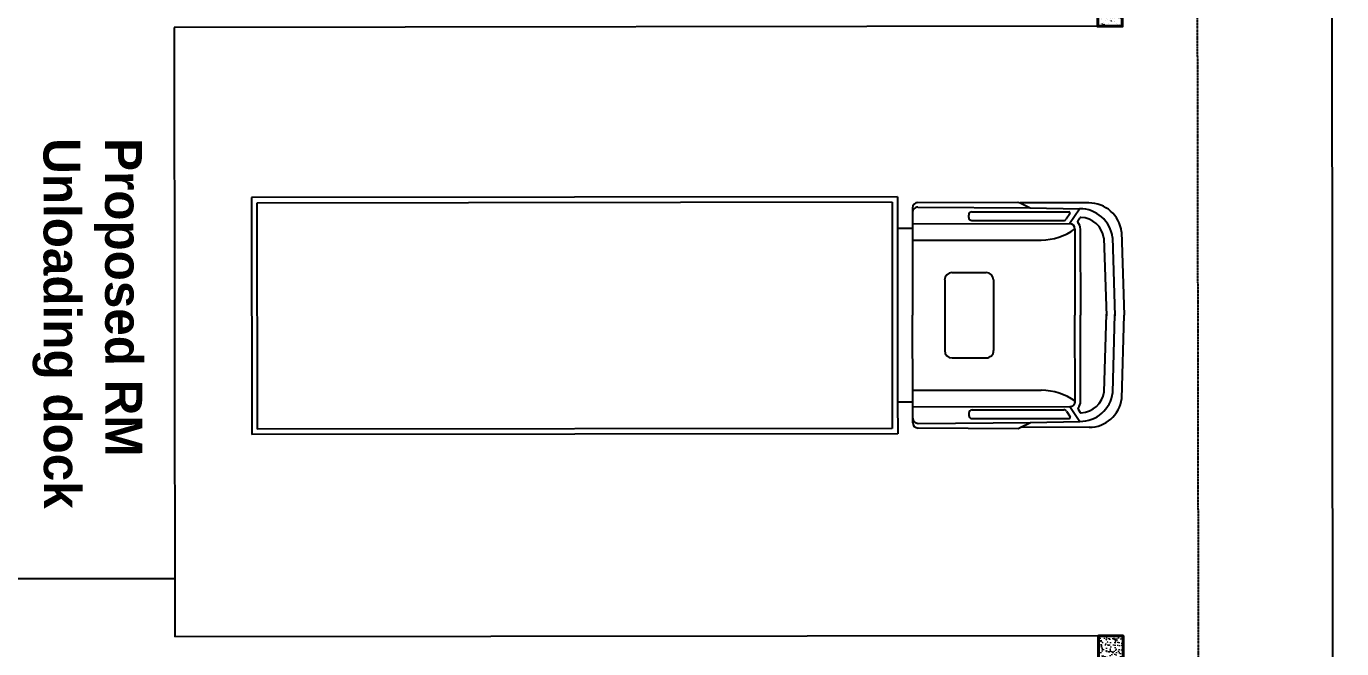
# Model space of a CAD drawing. Header units: feet. Extents: x -99009 to 3252343, y -11094690 to 9035152.
# Drawn here: x 2520094 to 2530777, y -1943391 to -1938337 of the extents above; entities that cross this region are included whole.
import ezdxf

# ---------------------------------------------------------------- set-up
doc = ezdxf.new("R2010")
doc.units = ezdxf.units.FT
doc.linetypes.add('HIDDEN', pattern=[0.375, 0.25, -0.125])
doc.layers.add('1', color=1, linetype='Continuous')
doc.layers.add('JOB', color=4, linetype='Continuous')
for name, color, linetype, lineweight in [('ELEVATION', 2, 'Continuous', 25), ('Line', 7, 'Continuous', 13), ('RCC', 3, 'Continuous', 40), ('ROAD', 134, 'Continuous', 0)]:
    doc.layers.add(name, color=color, linetype=linetype, lineweight=lineweight)
doc.styles.get("Standard").update_dxf_attribs({"font": 'GOTHICB.TTF'})

# ---------------------------------------------------------------- blocks, each defined once
blk = doc.blocks.new('RCC COLUMN')
at = {"layer": 'ROAD'}
h = blk.add_hatch(dxfattribs=at)
h.set_pattern_fill('AR-CONC', color=252, scale=10)
h.set_pattern_definition([(50, (-23146.816, 205572.735), (71.726018, -6.275213), [7.5, -82.5]), (355, (-23146.82, 205572.735), (-13.875133, 75.219213), [6, -66]), (100.451444, (-23140.84, 205572.21), (57.850885, 68.944), [6.37402, -70.11421]), (46.1842, (-23146.82, 205592.735), (106.724133, -16.551928), [11.25, -123.75]), (96.635635, (-23137.92, 205591.36), (93.466195, 97.41186), [9.561034, -105.171376]), (351.184164, (-23146.82, 205592.73), (93.466195, 97.41186), [9, -99]), (21, (-23136.816, 205587.735), (59.690705, -40.261889), [7.5, -82.5]), (326, (-23136.82, 205587.735), (24.331533, 72.515005), [6, -66]), (71.451445, (-23131.84, 205584.38), (84.022238, 32.253115), [6.37402, -70.11421]), (37.5, (-23146.816, 205572.735), (1.2159855, 33.2893854), [0, -65.2, 0, -67, 0, -66.25]), (7.5, (-23146.816, 205572.735), (26.306954, 39.441171), [0, -38.2, 0, -63.7, 0, -25.25]), (327.5, (-23169.116, 205572.735), (53.3822436, -2.2554872), [0, -25, 0, -78, 0, -103.5]), (317.5, (-23179.116, 205572.735), (58.318617, 10.010498), [0, -32.5, 0, -51.8, 0, -73.5])])
h.paths.add_polyline_path([(-100, -115), (100, -115), (100, 85), (-100, 85)])
at = {"layer": 'RCC'}
blk.add_lwpolyline([(-100, -115), (100, -115), (100, 85), (-100, 85)], close=True, dxfattribs=at)
blk = doc.blocks.new('truck')
for p, q in [((102254, -49503), (97007, -49503)), ((97007, -49503), (97007, -51427)), ((97051, -49547), (97051, -51383)), ((102210, -49547), (97051, -49547)), ((102210, -49547), (102210, -51383)), ((102254, -49503), (102254, -49761)), ((102420, -49549), (103233, -49546)), ((103233, -49546), (103250, -49553)), ((103809, -49553), (103250, -49553)), ((103250, -49553), (103333, -49593)), ((102376, -49593), (102376, -49761)), ((102420, -49587), (103333, -49593)), ((102833, -49670), (102833, -49652)), ((102859, -49626), (103647, -49626)), ((103333, -49593), (103733, -49601)), ((103624, -49684), (103655, -49639)), ((103652, -49722), (103733, -49601)), ((103719, -49700), (103736, -49675)), ((102376, -49761), (102254, -49761)), ((102254, -49761), (102254, -51169)), ((102376, -49722), (103652, -49722)), ((102376, -49761), (102376, -50465)), ((102859, -49696), (103603, -49696)), ((103695, -49766), (103695, -50465)), ((103739, -49766), (103739, -50465)), ((102376, -49855), (103421, -49855)), ((103931, -49841), (103950, -50472)), ((104001, -49835), (104020, -50470)), ((104074, -49788), (104094, -50465)), ((102637, -50178), (102637, -50752)), ((102696, -50119), (102974, -50119)), ((103033, -50178), (103033, -50752)), ((102376, -51169), (102376, -50465)), ((103695, -51164), (103695, -50465)), ((103739, -51164), (103739, -50465)), ((103931, -51089), (103950, -50458)), ((104001, -51094), (104020, -50460)), ((104074, -51142), (104094, -50465)), ((102696, -50811), (102974, -50811)), ((102376, -51169), (102254, -51169)), ((102254, -51169), (102254, -51427)), ((102376, -51074), (103421, -51074)), ((102376, -51337), (102376, -51169)), ((102376, -51208), (103652, -51208)), ((102833, -51260), (102833, -51278)), ((102859, -51234), (103603, -51234)), ((103624, -51246), (103655, -51290)), ((103652, -51208), (103733, -51329)), ((103719, -51229), (103736, -51255)), ((102210, -51383), (97051, -51383)), ((102420, -51343), (103333, -51337)), ((102420, -51380), (103233, -51384)), ((102859, -51304), (103647, -51304)), ((103233, -51384), (103250, -51376)), ((103250, -51376), (103333, -51337)), ((103809, -51376), (103250, -51376)), ((103333, -51337), (103733, -51329)), ((102254, -51427), (97007, -51427))]:
    blk.add_line(p, q)
for centre, radius, start, end in [((102420, -49593), 43.7, 90.221, 180), ((103809, -49821), 267, 7.1101, 90), ((102420, -49631), 43.7, 89.6573, 180), ((102859, -49652), 26.2, 90, 180), ((102859, -49670), 26.2, 180, 270), ((103647, -49635), 8.74, 325.8642, 90), ((103736, -49868), 267, 7.1101, 90.471), ((103743, -49680), 8.74, 87.6503, 145.8642), ((103736, -49868), 197, 8.0464, 87.6503), ((103420, -49387), 468, 270.1692, 306.0617), ((103603, -49670), 26.2, 270, 325.8642), ((103652, -49766), 43.7, 0, 90), ((103726, -49705), 8.74, 145.8642, 218.9833), ((103652, -49766), 87.4, 0, 38.9833), ((102696, -50178), 59.4, 90, 180), ((102974, -50178), 59.4, 0, 90), ((102696, -50752), 59.4, 180, 270), ((102974, -50752), 59.4, 270, 0), ((103420, -51543), 468, 53.9383, 89.8308), ((103652, -51164), 43.7, 270, 0), ((103652, -51164), 87.4, 321.0167, 0), ((103736, -51061), 267, 269.529, 352.8899), ((103736, -51061), 197, 272.3497, 351.9536), ((103809, -51109), 267, 270, 352.8899), ((102859, -51260), 26.2, 90, 180), ((102859, -51278), 26.2, 180, 270), ((103603, -51260), 26.2, 34.1358, 90), ((103726, -51225), 8.74, 141.0167, 214.1358), ((103743, -51250), 8.74, 214.1358, 272.3497), ((102420, -51299), 43.7, 180, 270.3427), ((102420, -51337), 43.7, 180, 269.779), ((103647, -51295), 8.74, 270, 34.1358)]:
    blk.add_arc(centre, radius, start, end)

msp = doc.modelspace()

# ---------------------------------------------------------------- linework, layer by layer
for p, q in [((2528795.73033, -1938336.75258), (2521295.73516, -1938345.26783)), ((2521295.73516, -1938345.26783), (2521301.35522, -1943295.26464)), ((2529001.35026, -1943286.52232), (2521301.35522, -1943295.26464))]:
    msp.add_line(p, q)
msp.add_lwpolyline([(2399418.96967, -1877847.67055), (2530627.71938, -1877471.10847), (2530777.44027, -2009341.13689), (2399568.69056, -2009717.69897)], close=True)
at = {"layer": '1'}
msp.add_arc((2520410.24778, -1978395.99612), 100000, 84.1346387202, 194.3871675539, dxfattribs=at)
at = {"layer": 'ELEVATION', "linetype": 'HIDDEN'}
msp.add_lwpolyline([(2529489.72448, -1893835.93596), (2529504.82485, -1907135.92729), (2520325.31233, -1907146.34951), (2520330.81886, -1911996.34638), (2529565.81291, -1911985.86127), (2529702.62054, -2004963.77257)], dxfattribs=at)
at = {"layer": 'JOB'}
msp.add_line((2516519.3276, -1942825.69369), (2521300.81592, -1942820.26495), dxfattribs=at)

# ---------------------------------------------------------------- block references
at = {"xscale": -1, "rotation": 90.06505171407346}
msp.add_blockref('RCC COLUMN', (2528880.61674, -1938236.65614), dxfattribs=at)
at = {"color": 3, "rotation": 0.06505171407317947}
msp.add_blockref('truck', (2424858.97547, -1890334.92806), dxfattribs=at)
at = {"rotation": 90.0650517140735}
msp.add_blockref('RCC COLUMN', (2528886.46387, -1943386.65282), dxfattribs=at)

# ---------------------------------------------------------------- texts
at = {"layer": 'Line', "lineweight": 5, "insert": (2521033.0827, -1939244.47236), "char_height": 300, "width": 3693.3067254, "attachment_point": 1, "rotation": 270.065051714}
msp.add_mtext('{Proposed RM Unloading dock}', dxfattribs=at)

doc.saveas('drawing.dxf')
